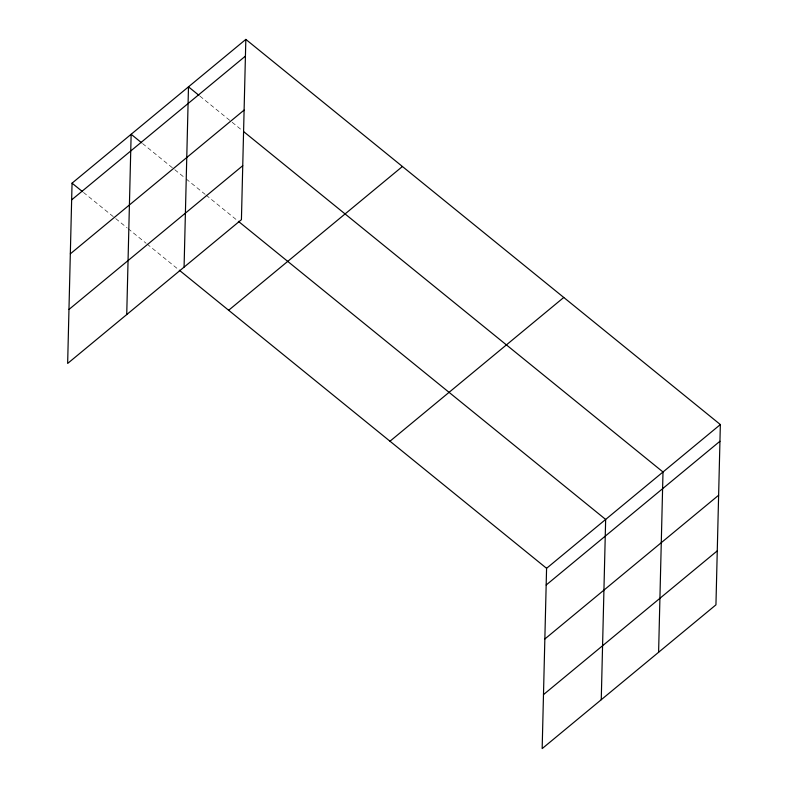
<?xml version="1.0" encoding="UTF-8"?>
<svg xmlns="http://www.w3.org/2000/svg" width="788" height="788" viewBox="0 0 788 788"><rect width="100%" height="100%" fill="white"/><g stroke="black" fill="none" stroke-linecap="round" stroke-linejoin="round"><path stroke-width="0.59" stroke-dasharray="3.94 2.96" d="M199.876 96.087L231.189 121.51M232.145 122.278L242.586 130.749M142.529 143.524L173.843 168.947M174.798 169.716L185.229 178.186M186.185 178.965L205.166 194.37M206.111 195.138L237.434 220.561M83.439 192.4L114.762 217.823M115.708 218.591L127.095 227.84M128.05 228.609L146.076 243.246M147.031 244.014L178.344 269.437"/><path stroke-width="1.18" d="M245.836 39.4L72.053 183.161L67.65 363.445L241.423 219.685L245.836 39.4L720.35 424.555L715.947 604.839L542.164 748.6L546.577 568.315L720.35 424.555M126.73 314.56L131.143 134.285L141.574 142.756M184.077 267.122L188.49 86.838L198.921 95.318M601.254 699.724L605.657 519.44L238.38 221.329M658.601 652.277L663.004 472.002L243.531 131.517M71.649 199.866L245.423 56.106M70.329 253.844L244.103 110.084M68.97 309.457L242.743 165.697M228.648 310.265L402.422 166.504M389.981 441.221L563.765 297.46M546.163 585.021L719.946 441.26M544.843 638.999L718.626 495.238M543.484 694.622L717.267 550.861M72.053 183.161L82.494 191.632M179.29 270.205L546.577 568.315"/></g></svg>
